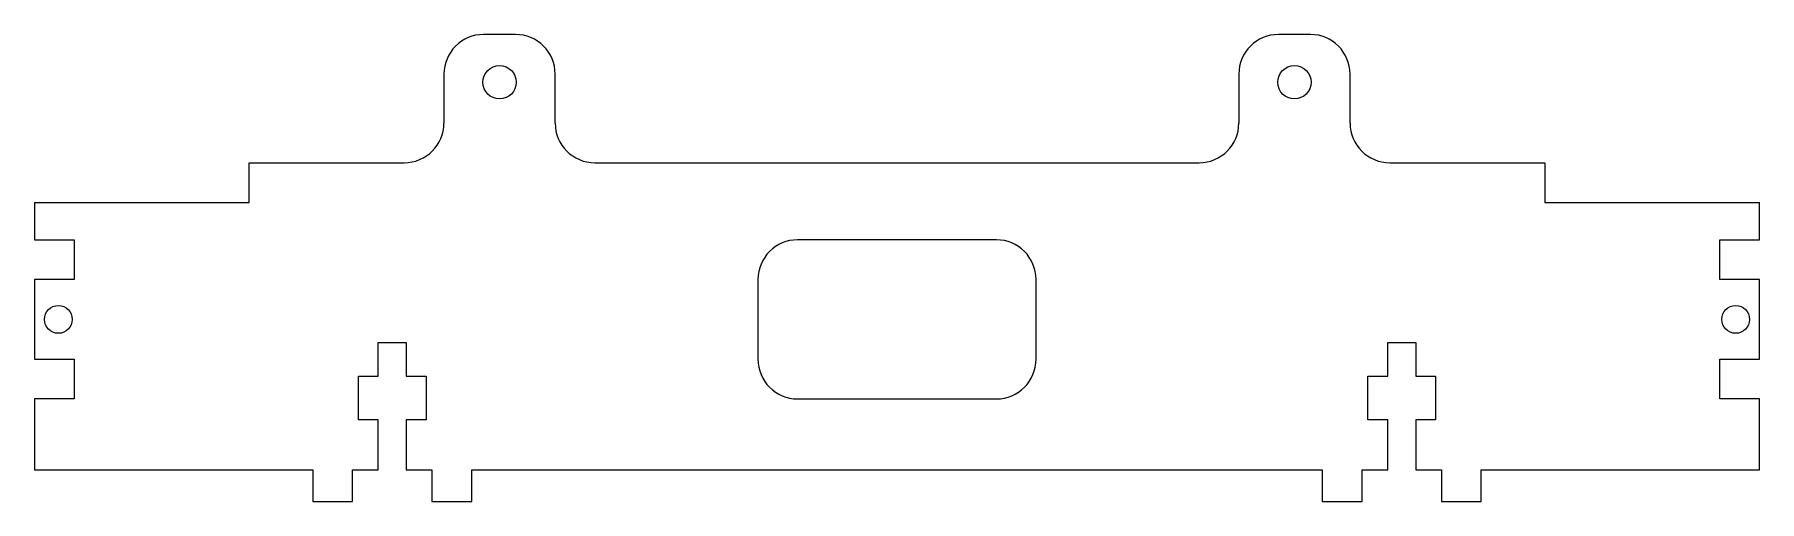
# Model space of a CAD drawing. Header units: millimetres. Extents: x -108 to 108, y -23 to 36.
import ezdxf

# ---------------------------------------------------------------- set-up
doc = ezdxf.new("R2010")
doc.units = ezdxf.units.MM

msp = doc.modelspace()

# ---------------------------------------------------------------- linework, layer by layer
at = {"color": 7, "linetype": 'Continuous', "lineweight": 25}
for p, q in [((-48, 35.82), (-52, 35.82)), ((52, 35.82), (48, 35.82)), ((-57, 30.82), (-57, 24.69)), ((-43, 24.69), (-43, 30.82)), ((43, 30.82), (43, 24.69)), ((57, 24.69), (57, 30.82)), ((-81.5, 19.69), (-62, 19.69)), ((-81.5, 14.69), (-81.5, 19.69)), ((-38, 19.69), (38, 19.69)), ((62, 19.69), (81.5, 19.69)), ((81.5, 19.69), (81.5, 14.69)), ((-108.5, 14.69), (-81.5, 14.69)), ((-108.5, 14.69), (-108.5, 10)), ((81.5, 14.69), (108.5, 14.69)), ((108.5, 10), (108.5, 14.69)), ((-108.5, 10), (-103.5, 10)), ((-103.5, 10), (-103.5, 5)), ((12.5, 10), (-12.5, 10)), ((103.5, 5), (103.5, 10)), ((103.5, 10), (108.5, 10)), ((-103.5, 5), (-108.5, 5)), ((-108.5, 5), (-108.5, -5)), ((-17.5, 5), (-17.5, -5)), ((17.5, -5), (17.5, 5)), ((108.5, 5), (103.5, 5)), ((108.5, -5), (108.5, 5)), ((-65.25, -7.15), (-65.25, -2.9)), ((-65.25, -2.9), (-61.75, -2.9)), ((-61.75, -2.9), (-61.75, -7.15)), ((61.75, -7.15), (61.75, -2.9)), ((61.75, -2.9), (65.25, -2.9)), ((65.25, -2.9), (65.25, -7.15)), ((-108.5, -5), (-103.5, -5)), ((-103.5, -5), (-103.5, -10)), ((103.5, -10), (103.5, -5)), ((103.5, -5), (108.5, -5)), ((-67.75, -12.65), (-67.75, -7.15)), ((-67.75, -7.15), (-65.25, -7.15)), ((-61.75, -7.15), (-59.25, -7.15)), ((-59.25, -7.15), (-59.25, -12.65)), ((59.25, -12.65), (59.25, -7.15)), ((59.25, -7.15), (61.75, -7.15)), ((65.25, -7.15), (67.75, -7.15)), ((67.75, -7.15), (67.75, -12.65)), ((-103.5, -10), (-108.5, -10)), ((-108.5, -10), (-108.5, -18.9)), ((-12.5, -10), (12.5, -10)), ((108.5, -10), (103.5, -10)), ((108.5, -18.9), (108.5, -10)), ((-65.25, -12.65), (-67.75, -12.65)), ((-65.25, -18.9), (-65.25, -12.65)), ((-59.25, -12.65), (-61.75, -12.65)), ((-61.75, -12.65), (-61.75, -18.9)), ((61.75, -12.65), (59.25, -12.65)), ((61.75, -18.9), (61.75, -12.65)), ((67.75, -12.65), (65.25, -12.65)), ((65.25, -12.65), (65.25, -18.9)), ((-108.5, -18.9), (-73.5, -18.9)), ((-73.5, -18.9), (-73.5, -22.9)), ((-68.5, -22.9), (-68.5, -18.9)), ((-68.5, -18.9), (-65.25, -18.9)), ((-61.75, -18.9), (-58.5, -18.9)), ((-58.5, -18.9), (-58.5, -22.9)), ((-53.5, -22.9), (-53.5, -18.9)), ((-53.5, -18.9), (53.5, -18.9)), ((53.5, -18.9), (53.5, -22.9)), ((58.5, -22.9), (58.5, -18.9)), ((58.5, -18.9), (61.75, -18.9)), ((65.25, -18.9), (68.5, -18.9)), ((68.5, -18.9), (68.5, -22.9)), ((73.5, -22.9), (73.5, -18.9)), ((73.5, -18.9), (108.5, -18.9)), ((-73.5, -22.9), (-68.5, -22.9)), ((-58.5, -22.9), (-53.5, -22.9)), ((53.5, -22.9), (58.5, -22.9)), ((68.5, -22.9), (73.5, -22.9))]:
    msp.add_line(p, q, dxfattribs=at)
for centre, radius in [((-50, 29.82), 2.1), ((50, 29.82), 2.1), ((-105.5, 0), 1.75), ((105.5, 0), 1.75)]:
    msp.add_circle(centre, radius, dxfattribs=at)
for centre, start, end in [((-52, 30.82), 90, 180), ((-48, 30.82), 0, 90), ((48, 30.82), 90, 180), ((52, 30.82), 0, 90), ((-62, 24.69), 270, 0), ((-38, 24.69), 180, 270), ((38, 24.69), 270, 0), ((62, 24.69), 180, 270), ((-12.5, 5), 90, 180), ((12.5, 5), 0, 90), ((-12.5, -5), 180, 270), ((12.5, -5), 270, 0)]:
    msp.add_arc(centre, 5, start, end, dxfattribs=at)

doc.saveas('drawing.dxf')
